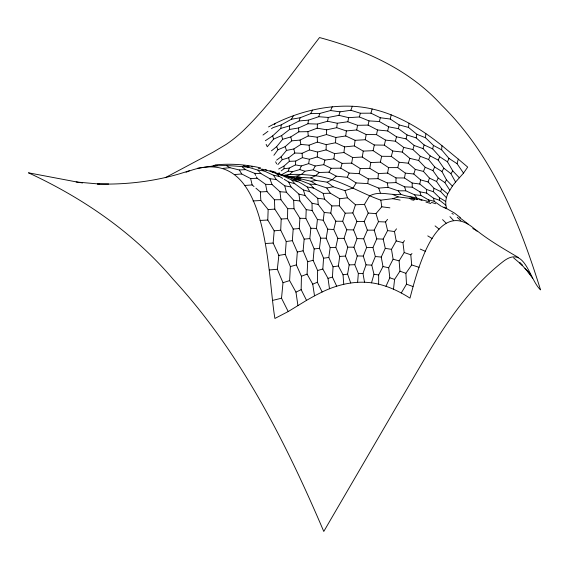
<?xml version="1.0" encoding="UTF-8"?>
<svg xmlns="http://www.w3.org/2000/svg" width="569" height="569" viewBox="0 0 569 569"><rect width="100%" height="100%" fill="white"/><g stroke="black" fill="none" stroke-linecap="round" stroke-linejoin="round"><path stroke-width="0.85" d="M477.035 231.256C436.708 191.966 416.949 272.003 409.979 298.128C400.306 291.954 389.857 286.876 378.662 284.173L378.67 274.955L382.987 266.534L381.244 257.053L385.284 248.361L383.172 239.101L387.603 230.587L385.54 221.974L387.546 219.342M446.708 208.809L445.833 205.167L439.595 200.309L433.464 198.168L426.65 193.083L419.929 191.845L412.255 187.18L404.659 186.845L395.974 182.592L395.988 177.919L387.61 173.111L378.413 173.538L369.8 168.36L360.234 168.524L351.678 163.154L342.118 163.367L333.875 158.9L324.935 160.067L317.253 156.959L309.387 159.263L302.367 157.663L295.709 161.077L289.372 161.333L283.952 166.105L278.632 169.05M186.035 172.251C269.201 138.744 266.804 271.207 274.912 318.462L288.213 311.549L306.535 300.354L301.157 289.657L301.421 276.257L296.349 264.905L297.317 251.996L292.345 240.659L293.191 229.03L287.537 218.617L287.694 208.674L280.915 199.698L279.984 191.746L272.018 184.505L269.912 178.744L260.958 173.595L257.906 170.124L243.233 165.679M378.662 284.173C359.622 279.514 339.529 283.561 322.139 291.989L317.367 282.238L317.63 270.51L313.114 260.317L314.159 248.938L309.835 238.575L310.873 228.24L305.88 218.425L306.207 209.641L299.87 200.971L298.91 194.121L291.022 186.952L288.696 182.037L284.173 179.299M445.833 205.167L445.726 201.469L446.366 197.713L440.662 191.575L434.019 188.311L428.073 181.959L420.591 179.882L413.798 174.007L405.356 173.125L397.724 167.606L388.563 167.62L380.362 162.151L370.81 162.563L362.254 157.044L352.638 157.528L343.932 152.535L334.6 153.616L326.08 149.896L326.25 144.654L317.424 142.065L309.131 145.18L300.852 144.412L293.86 148.95L286.477 150.422L281.143 156.781L276.605 160.145M288.213 311.549L281.527 298.213L282.999 282.715L277.331 269.272L278.853 255.389L273.148 243.055L274.201 230.843L267.786 220.039L268.155 209.563L260.837 200.508L260.346 191.924L255.929 188.168M297.928 305.56L295.958 292.125L289.621 280.595L290.382 266.584L285.261 254.35L286.221 241.526L280.716 230.21L281.193 219.022L274.806 209.122L274.443 199.769L267.01 191.589L265.581 184.328L257.145 178.246L256.441 176.845M273.888 155.28L277.985 149.761L285.147 146.674L291.741 140.856L300.062 140.066L308.22 135.97L317.239 137.214L326.485 134.533L326.684 129.817L336.713 127.684L346.357 130.913L356.713 129.974L366.201 134.533L376.493 134.625L385.519 140.102L395.384 141.212L403.684 147.399L412.888 149.526L420.263 156.311L428.621 159.526L434.73 167.002L441.935 171.511L446.501 179.918L452.362 186.099L447.711 193.908L446.366 197.713M306.535 300.354L314.522 295.844L312.737 284.166L307.082 274.109L307.701 261.697L303.106 250.808L304.173 239.115L299.251 228.553L299.913 218.261L293.995 208.716L293.668 200.252L286.371 192.215L284.763 185.821L276.235 179.498L273.476 175.224L264.108 170.942L260.673 168.822M357.624 282.274L358.342 273.419L354.779 264.692L357.247 255.95L353.939 247.209L357.019 238.617L353.569 229.897L356.934 221.405L352.83 212.948L345.212 213.19L339.359 205.793L339.736 198.745L330.347 193.232L326.784 187.976L316.037 184.363L311.023 181.262L296.392 177.834L289.016 177.016M336.692 286.207L332.445 277.096L333.043 266.797L328.797 257.473L330.169 247.6L326.193 238.198L327.744 229.186L323.228 220.231L324.23 212.472L318.22 204.499L317.737 198.282L309.685 191.604L307.246 187.009C296.477 179.975 284.784 174.96 272.245 171.952M271.427 150.849L276.634 146.66L282.658 139.298L290.787 136.93L298.846 131.816L307.9 131.645L317.196 128.181L317.438 124.07L327.573 121.268L337.296 123.245L347.815 121.752L357.552 125.308L368.086 125.109L377.51 129.974L387.667 130.955L396.508 136.802L406.053 138.879L414.154 145.479L423.009 148.587L430.171 155.885L438.194 160.102L443.884 168.26L450.89 173.645L455.577 182.037L452.362 186.099M317.253 156.959L317.545 152.044L326.08 149.896M281.25 170.856L284.08 168.709L289.294 168.068L295.46 164.882L295.709 161.077M455.577 182.037L463.529 173.111L457.042 163.673L448.977 158.438L441.651 149.825L441.921 145.628C416.359 124.839 385.917 107.811 352.318 106.268C323.199 105.073 293.96 112.975 268.518 126.944M447.711 193.908L441.651 188.872L436.53 181.497L429.46 178.118L423.457 171.418L415.278 169.384L408.236 163.189L399.175 162.265L391.294 156.375L381.657 156.29L373.129 150.664L363.264 151.105L354.323 145.927L344.565 146.887L335.497 142.762L335.838 137.478L326.485 134.533M329.508 288.782L328.007 278.348L322.829 269.03L323.562 258.212L319.465 248.319L320.731 238.162L316.449 228.432L317.417 219.513L312.118 210.523L312.04 203.247L305.041 195.501L303.412 190.018L294.827 183.716L291.79 180.032L278.582 173.744M441.651 149.825L433.471 145.436L425.52 137.762L425.825 133.651M395.974 182.592L387.318 182.962L377.98 178.659L378.413 173.538M343.932 152.535L344.565 146.887M393.499 289.166L394.594 279.415L399.957 271.164L399.104 260.865L404.189 252.544L402.937 242.636L404.523 240.623M441.039 206.163L434.254 201.319L428.436 199.84L420.911 195.459L414.452 194.726L405.775 190.807L398.215 190.828L388.079 187.379L378.719 188.104L367.773 183.595L368.314 178.915L359.217 173.666L349.117 173.068L340.781 168.189L331.158 168.275L323.747 164.697L315.212 165.992L308.64 163.637L301.321 165.949L295.46 164.882M449.723 190.046L444.866 182.599L438.215 178.076L432.917 170.593L425.207 167.3L418.649 160.465L409.886 158.388L402.269 152.065L392.759 151.005L384.31 145.152L374.302 144.995L365.248 139.732L355.113 140.323L345.739 135.97L346.357 130.913M266.143 144.37L267.274 146.759L273.597 139.135L281.619 135.586L289.614 129.433L298.576 127.968L307.971 123.736L308.434 120.151L318.711 116.716L328.306 117.449L338.932 115.329L348.683 117.669L359.38 116.944L369.018 120.891L379.409 121.538L388.627 126.809L398.421 128.679L407.034 134.945L416.174 137.89L424.133 144.939L432.66 148.886L439.73 156.745L447.483 161.845L452.782 170.92L459.332 177.77M336.713 127.684L337.296 123.245M333.875 158.9L334.6 153.616M425.52 137.762L416.864 134.277L408.471 127.399L409.061 123.16M354.323 145.927L355.113 140.323M265.36 140.699L272.686 135.87L280.78 128.416L281.278 124.853L291.371 119.255L300.14 117.755L310.66 113.644L319.814 113.43L330.575 110.528L340.02 111.83L350.845 110.279L360.383 113.231L370.96 113.174L380.291 117.74L390.291 119.042L399.182 124.917L408.471 127.399M343.747 284.265L343.036 274.77L338.37 265.958L339.721 256.42L335.802 247.387L337.815 238.347L333.783 229.499L335.817 221.213L330.795 213.105L331.862 205.921L324.558 199.129L323.192 193.396L313.675 188.09L309.97 184.192L295.546 178.559L286.783 176.497M351.678 163.154L352.638 157.528M362.254 157.044L363.264 151.105M308.64 163.637L309.387 159.263M387.61 173.111L388.563 167.62M350.717 282.949L347.574 274.144L349.181 264.898L345.44 256.086L347.737 247.159L344.06 238.361L346.77 229.784L342.694 221.291L345.212 213.19M369.8 168.36L370.81 162.563M445.726 201.469L439.538 197.72L433.365 191.703L426.594 189.498L419.787 184.036L412.169 183.012L404.488 177.983L405.356 173.125M356.713 129.974L357.552 125.308M365.248 139.732L366.201 134.533M327.573 121.268L328.306 117.449M416.174 137.89L416.864 134.277M419.787 184.036L420.591 179.882M433.365 191.703L434.019 188.311M359.217 173.666L360.234 168.524M398.421 128.679L399.182 124.917M390.291 119.042L391.173 114.746M373.129 150.664L374.302 144.995M347.815 121.752L348.683 117.669M376.493 134.625L377.51 129.974M380.362 162.151L381.657 156.29M368.086 125.109L369.018 120.891M379.409 121.538L380.291 117.74M387.667 130.955L388.627 126.809M432.66 148.886L433.471 145.436M278.774 173.95L279.123 172.471M384.31 145.152L385.519 140.102M406.053 138.879L407.034 134.945M395.384 141.212L396.508 136.802M323.747 164.697L324.935 160.067M359.38 116.944L360.383 113.231M391.294 156.375L392.759 151.005M397.724 167.606L399.175 162.265M340.781 168.189L342.118 163.367M457.042 163.673L458.301 159.135L441.921 145.628M370.96 113.174L372.133 108.992M371.514 282.85L373.975 274.258L371.77 265.14L375.334 256.527L372.93 247.579L376.77 238.852L374.203 230.146L378.47 221.682L375.974 213.603L381.792 206.782L380.81 200.153C358.89 192.45 338.96 178.943 315.503 175.736C304.749 174.612 293.796 173.438 283.092 175.494M402.269 152.065L403.684 147.399M423.009 148.587L424.133 144.939M280.78 128.416L289.536 125.87L299.145 120.948L300.14 117.755M338.932 115.329L340.02 111.83M412.888 149.526L414.154 145.479M413.798 174.007L415.278 169.384M352.83 212.948L355.469 204.776L347.495 197.792L344.963 190.629L333.149 186.788L327.147 182.187L316.193 180.451L310.795 177.941L301.179 177.457L296.392 177.834M318.711 116.716L319.814 113.43M408.236 163.189L409.886 158.388M364.53 282.231L362.986 273.447L366.038 264.841L363.278 256.071L366.621 247.479L363.669 238.774L367.368 230.161L364.196 221.54L368.207 213.069L364.48 204.378L369.409 196.035C379.473 190.309 390.099 195.772 400.725 194.2C407.646 197.187 415.455 196.554 422.091 200.117M281.093 174.989L288.22 171.077L289.294 168.068M428.073 181.959L429.46 178.118M350.845 110.279L352.318 106.268M440.662 191.575L441.651 188.872M418.649 160.465L420.263 156.311M423.457 171.418L425.207 167.3M428.621 159.526L430.171 155.885M288.22 171.077L292.644 171.667L299.749 169.569L301.321 165.949M299.749 169.569L304.884 171.226L313.22 169.839L319.301 172.485L328.96 172.172L336.251 176.17L347.268 177.3L349.117 173.068M447.483 161.845L448.977 158.438M330.575 110.528L332.268 106.737M385.988 286.264L389.808 277.793L388.677 267.771L393.101 259.215L391.493 249.343L396.202 240.929L394.473 231.547L396.508 228.838M438.194 160.102L439.73 156.745M436.53 181.497L438.215 178.076M432.917 170.593L434.73 167.002M313.22 169.839L315.212 165.992M310.66 113.644L312.566 110.102M274.5 124.732L275.296 123.267M328.96 172.172L331.158 168.275M291.371 119.255L293.512 115.642M401.28 292.957L406.508 284.18L405.882 273.312L411.693 264.948L410.804 254.798L411.97 253.518M367.773 183.595L356.13 182.941L353.107 187.976L344.963 190.629M441.935 171.511L443.884 168.26M444.866 182.599L446.501 179.918M463.529 173.111L467.69 167.087L458.301 159.135M450.89 173.645L452.782 170.92M277.821 164.626L282.224 159.697L288.675 157.734L294.77 153.025L302.132 153.281L309.508 149.917L317.545 152.044M292.644 171.667L289.514 174.484L285.318 176.198M336.251 176.17L332.324 179.633L327.147 182.187M304.884 171.226C300.524 176.76 293.369 176.717 286.968 176.61M319.301 172.485L315.503 175.736L310.795 177.941M262.999 135.031L267.956 131.347M271.498 128.715L272.914 127.669L281.278 124.853M314.522 295.844L322.139 291.989M295.958 292.125L301.157 289.657M165.259 177.699L213.105 152.186L226.071 144.462A138.58 82.576 -67.9 0 0 243.724 130.23C272.345 102.264 295.105 69.077 319.522 37.554C364.864 49.773 409.516 69.667 441.565 105.101C492.555 155.209 519.653 222.899 540.55 289.891C528.779 278.895 525.08 243.902 502.669 261.918C455.172 299.166 427.539 355.07 397.02 405.775L323.775 531.446C285.254 441.195 240.203 352.147 173.218 279.365C134 233.02 83.259 198.19 28.45 172.812L78.28 182.258M312.737 284.166L317.367 282.238M301.421 276.257L307.082 274.109M282.999 282.715L289.621 280.595M189.392 170.657C159.903 180.821 128.537 184.889 97.413 183.972L108.636 184.007M380.81 200.153L392.646 198.688L398.208 196.931L414.723 198.901L410.74 197.038M317.63 270.51L322.829 269.03M290.382 266.584L296.349 264.905M328.007 278.348L332.445 277.096M307.701 261.697L313.114 260.317M272.622 300.411L281.527 298.213M326.25 144.654L335.497 142.762M297.317 251.996L303.106 250.808M326.784 187.976L333.149 186.788M217.458 165.359L197.578 168.253M278.853 255.389L285.261 254.35M333.043 266.797L338.37 265.958M311.023 181.262L316.193 180.451M335.838 137.478L345.739 135.97M286.221 241.526L292.345 240.659M323.562 258.212L328.797 257.473M343.036 274.77L347.574 274.144M210.843 166.525C223.382 164.562 235.915 166.148 248.411 167.201M339.736 198.745L347.495 197.792M314.159 248.938L319.465 248.319M274.201 230.843L280.716 230.21M304.173 239.115L309.835 238.575M223.176 168.339L229.976 167.713L239.307 169.982L245.524 169.619L254.663 173.332L260.958 173.595M299.145 120.948L308.434 120.151M269.422 269.948L277.331 269.272M215.046 164.932C230.274 163.41 245.716 164.427 260.616 167.905M234.471 174.548L241.733 173.979L250.644 178.574L257.145 178.246M293.191 229.03L299.251 228.553M244.485 185.487L252.138 184.939L254.037 186.554M268.155 209.563L274.806 209.122M281.193 219.022L287.537 218.617M265.488 243.496L273.148 243.055M339.721 256.42L345.44 256.086M253.013 200.942L260.837 200.508M260.026 220.438L267.786 220.039M260.346 191.924L267.01 191.589M355.469 204.776L364.48 204.378M330.169 247.6L335.802 247.387M349.181 264.898L354.779 264.692M368.314 178.915L377.98 178.659M323.192 193.396L330.347 193.232M331.862 205.921L339.359 205.793M274.443 199.769L280.915 199.698M367.368 230.161L374.203 230.146M337.815 238.347L344.06 238.361M287.694 208.674L293.995 208.716M320.731 238.162L326.193 238.198M358.342 273.419L362.986 273.447M395.988 177.919L404.488 177.983M347.737 247.159L353.939 247.209M335.817 221.213L342.694 221.291M346.77 229.784L353.569 229.897M366.621 247.479L372.93 247.579M356.934 221.405L364.196 221.54M213.972 165.636L217.337 165.7M357.247 255.95L363.278 256.071M357.019 238.617L363.669 238.774M299.913 218.261L305.88 218.425M309.97 184.192L316.037 184.363M265.581 184.328L272.018 184.505M307.971 123.736L317.438 124.07M310.873 228.24L316.449 228.432M376.77 238.852L383.172 239.101M378.47 221.682L385.54 221.974M327.744 229.186L333.783 229.499M366.038 264.841L371.77 265.14M368.207 213.069L375.974 213.603M279.984 191.746L286.371 192.215M99.091 184.015L76.125 181.973M375.334 256.527L381.244 257.053M324.23 212.472L330.795 213.105M286.918 176.376L288.511 176.554M295.546 178.559L300.93 179.164M293.668 200.252L299.87 200.971M269.912 178.744L276.235 179.498M425.968 202.109L430.904 203.546M317.737 198.282L324.558 199.129M317.417 219.513L323.228 220.231M247.586 166.169L249.336 166.39M381.792 206.782L389.893 207.841M257.906 170.124L264.108 170.942M387.603 230.587L394.473 231.547M306.207 209.641L312.118 210.523M373.975 274.258L378.67 274.955M385.284 248.361L391.493 249.343M82.583 182.969L79.717 182.5M307.246 187.009L313.675 188.09M317.196 128.181L326.684 129.817M284.763 185.821L291.022 186.952M392.646 198.688L400.142 200.089M412.532 198.339L418.165 199.442M419.78 199.762L421.387 200.075M409.289 198.14L414.972 199.25M312.04 203.247L318.22 204.499M419.445 199.299L428.663 201.504M273.476 175.224L279.649 176.568L282.665 178.389M382.987 266.534L388.677 267.771M410.804 199.57L413.94 200.267M262.188 169.164L266.747 170.188L282.309 175.472M298.91 194.121L305.041 195.501M251.093 166.617L252.686 166.98M258.276 168.268L259.869 168.637M294.059 179.107L299.877 180.487M265.318 169.825L266.747 170.188M303.412 190.018L309.685 191.604M396.202 240.929L402.937 242.636M296.854 176.269L301.179 177.457M288.696 182.037L294.827 183.716M393.101 259.215L399.104 260.865M269.891 170.572L275.474 172.201M291.79 180.032L297.815 181.824M416.188 199.029L417.753 199.499M431.366 202.351L435.719 203.738M411.693 264.948L419.026 267.302M389.808 277.793L394.594 279.415M404.189 252.544L410.804 254.798M399.957 271.164L405.882 273.312M406.508 284.18L413.002 286.527M420.199 249.073L425.413 251.327M393.108 194.612L398.208 196.931M441.75 206.497L446.004 208.482M472.754 228.596L475.819 230.082M444.154 207.152L454.446 213.041L460.364 217.586M451.928 213.446L453.337 214.236M226.86 165.878L229.976 167.713M518.316 257.473C503.921 248.994 489.397 240.637 476.317 230.189M427.76 235.879L432.141 238.532M347.268 177.3L356.13 182.941M468.237 224.094L459.738 217.735M435.079 225.9L439.062 229.108M242.294 166.973L245.524 169.619M513.587 257.821L522.498 265.446L519.44 262.337L530.614 274.628L524.974 268.461M276.328 173.68L279.649 176.568M457.241 217.209L460.854 220.765M442.59 219.627L446.117 223.14M449.958 216.647L453.443 220.395M398.215 190.828L400.725 194.2M414.452 194.726L416.743 197.82M527.435 271.164L532.62 278.255M428.436 199.84L429.851 202.045M239.307 169.982L241.733 173.979M254.663 173.332L255.73 175.437M275.631 161.795L276.619 163.858M276.634 146.66L277.985 149.761M281.143 156.781L282.224 159.697M285.147 146.674L286.477 150.422M378.719 188.104L380.355 192.863M404.659 186.845L405.775 190.807M281.619 135.586L282.658 139.298M272.686 135.87L273.597 139.135M419.929 191.845L420.911 195.459M433.464 198.168L434.254 201.319M290.787 136.93L291.741 140.856M250.644 178.574L252.138 184.939M293.86 148.95L294.77 153.025M288.675 157.734L289.372 161.333M300.062 140.066L300.852 144.412M387.318 182.962L388.079 187.379M309.131 145.18L309.508 149.917M307.9 131.645L308.22 135.97M298.576 127.968L298.846 131.816M302.132 153.281L302.367 157.663M283.952 166.105L284.08 168.709M317.239 137.214L317.424 142.065M289.536 125.87L289.614 129.433M439.538 197.72L439.595 200.309M412.169 183.012L412.255 187.18M426.594 189.498L426.65 193.083"/></g></svg>
